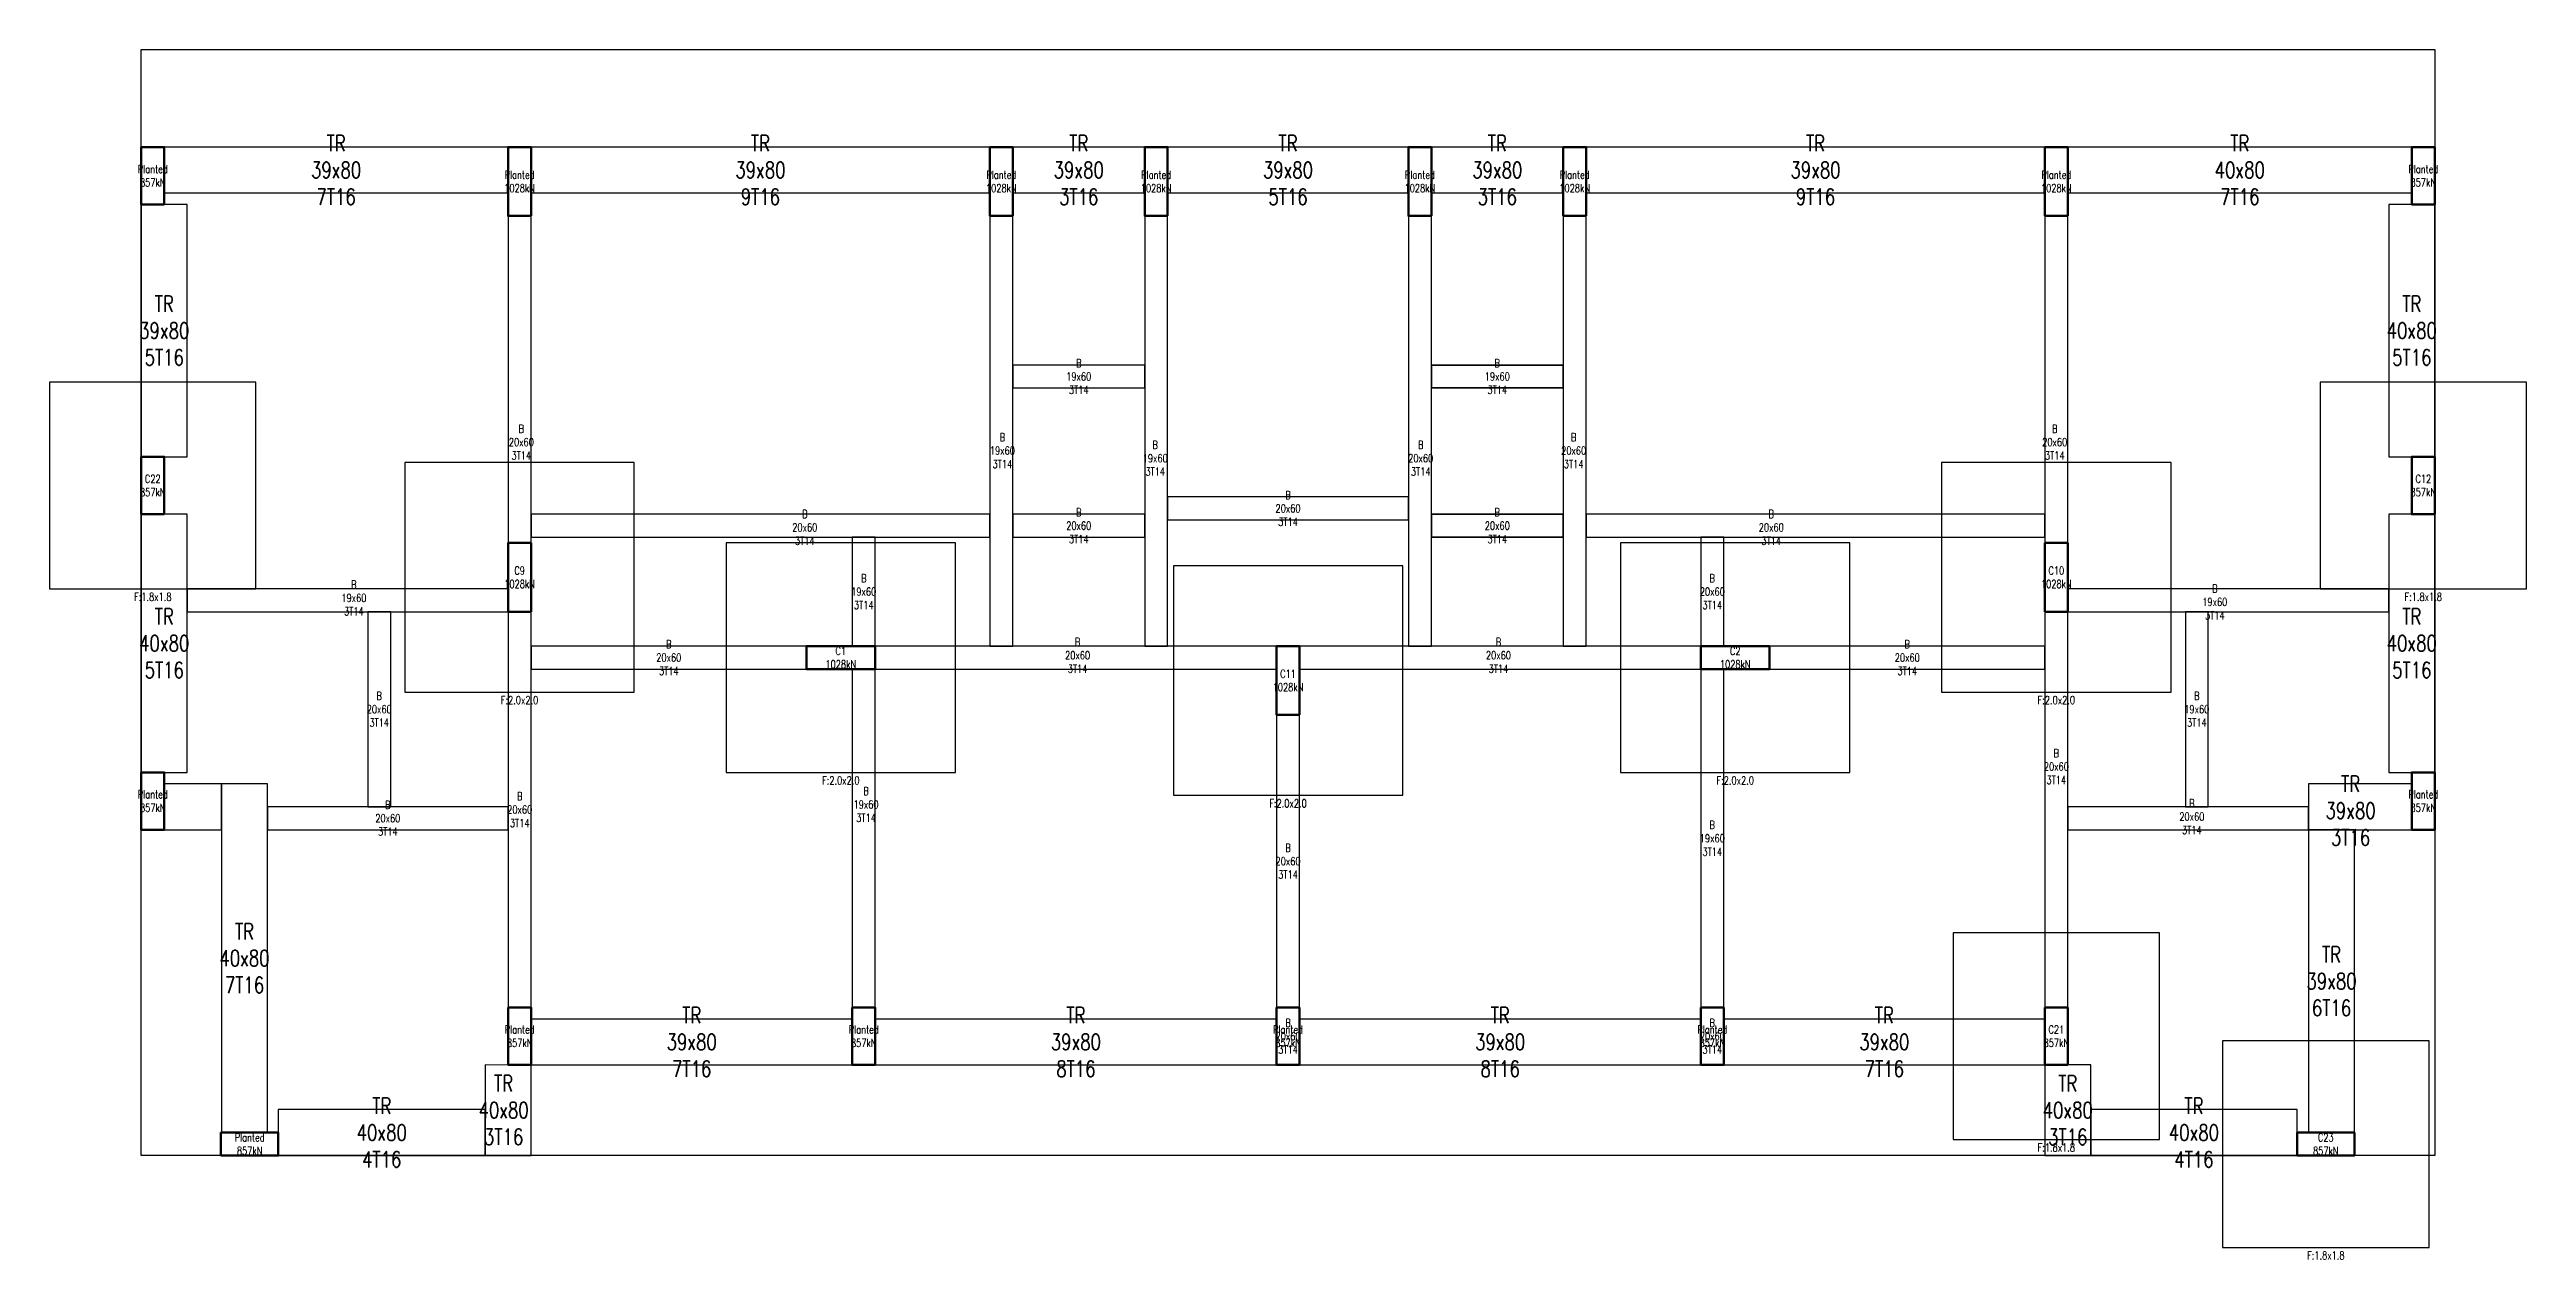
# Model space of a CAD drawing. Header units: metres. Extents: x 4410.7 to 4432.3, y 731.4 to 741.9.
import ezdxf

# ---------------------------------------------------------------- set-up
doc = ezdxf.new("R2010")
doc.units = ezdxf.units.M
doc.header["$LTSCALE"] = 0.5
for name, color, linetype in [('S-BEAM-MAIN', 2, 'Continuous'), ('S-DESIGN-BEAM', 7, 'Continuous'), ('S-DESIGN-COL', 7, 'Continuous'), ('S-DESIGN-FND', 7, 'Continuous'), ('S-DESIGN-TXT', 7, 'Continuous'), ('S-SLAB-OUT', 7, 'Continuous'), ('stairs', 7, 'Continuous')]:
    doc.layers.add(name, color=color, linetype=linetype)
doc.styles.get("Standard").update_dxf_attribs({"font": 'romans.shx', "width": 0.75})

msp = doc.modelspace()

# ---------------------------------------------------------------- linework, layer by layer
at = {"layer": 'S-BEAM-MAIN', "linetype": 'Continuous', "transparency": 33554687}
msp.add_lwpolyline([(4412.225, 735.549), (4411.925, 735.549), (4411.725, 735.549), (4411.725, 735.149), (4412.225, 735.149)], close=True, dxfattribs=at)
at = {"layer": 'S-DESIGN-BEAM', "color": 6, "linetype": 'Continuous', "transparency": 33554687}
for points in [[(4414.724, 741.099), (4411.725, 741.099), (4411.725, 740.699), (4414.724, 740.699)], [(4418.925, 741.099), (4414.924, 741.099), (4414.924, 740.699), (4418.925, 740.699)], [(4420.275, 741.099), (4419.125, 741.099), (4419.125, 740.699), (4420.275, 740.699)], [(4422.575, 741.099), (4420.475, 741.099), (4420.475, 740.699), (4422.575, 740.699)], [(4423.925, 741.099), (4422.775, 741.099), (4422.775, 740.699), (4423.925, 740.699)], [(4428.125, 741.099), (4424.125, 741.099), (4424.125, 740.699), (4428.125, 740.699)], [(4431.325, 741.099), (4428.325, 741.099), (4428.325, 740.699), (4431.325, 740.699)], [(4411.925, 740.599), (4411.525, 740.599), (4411.525, 738.399), (4411.925, 738.399)], [(4431.525, 740.599), (4431.125, 740.599), (4431.125, 738.399), (4431.525, 738.399)], [(4411.925, 737.899), (4411.525, 737.899), (4411.525, 735.649), (4411.925, 735.649)], [(4431.525, 737.899), (4431.125, 737.899), (4431.125, 735.649), (4431.525, 735.649)], [(4412.625, 735.549), (4412.225, 735.549), (4412.225, 732.509), (4412.625, 732.509)], [(4431.325, 735.549), (4430.425, 735.549), (4430.425, 735.349), (4430.425, 735.149), (4430.825, 735.149), (4431.325, 735.149)], [(4430.825, 735.149), (4430.425, 735.149), (4430.425, 732.509), (4430.825, 732.509)], [(4417.725, 733.499), (4414.925, 733.499), (4414.925, 733.099), (4417.725, 733.099)], [(4421.425, 733.499), (4417.925, 733.499), (4417.925, 733.099), (4421.425, 733.099)], [(4425.125, 733.499), (4421.625, 733.499), (4421.625, 733.099), (4425.125, 733.099)], [(4428.125, 733.499), (4425.325, 733.499), (4425.325, 733.099), (4428.125, 733.099)], [(4414.925, 733.098), (4414.525, 733.1), (4414.525, 732.709), (4414.525, 732.309), (4414.925, 732.309)], [(4428.525, 733.099), (4428.125, 733.099), (4428.125, 732.309), (4428.525, 732.309)], [(4414.525, 732.709), (4412.72, 732.709), (4412.72, 732.309), (4414.525, 732.309)], [(4430.325, 732.709), (4428.525, 732.709), (4428.525, 732.309), (4430.325, 732.309)]]:
    msp.add_lwpolyline(points, close=True, dxfattribs=at)
at = {"layer": 'S-DESIGN-BEAM', "color": 3, "linetype": 'Continuous', "transparency": 33554687}
for points in [[(4414.925, 740.499), (4414.725, 740.499), (4414.725, 737.799), (4414.725, 737.649), (4414.925, 737.649), (4414.925, 737.699), (4414.925, 737.899)], [(4419.125, 738.999), (4419.125, 739.199), (4419.125, 740.499), (4418.925, 740.499), (4418.925, 739.099), (4418.925, 737.899), (4418.925, 737.699), (4418.925, 736.749), (4419.125, 736.749), (4419.125, 737.699), (4419.125, 737.899)], [(4420.475, 739.099), (4420.475, 740.499), (4420.275, 740.499), (4420.275, 739.199), (4420.275, 738.999), (4420.275, 737.949), (4420.275, 737.899), (4420.275, 737.699), (4420.275, 736.749), (4420.475, 736.749), (4420.475, 737.799), (4420.475, 737.849), (4420.475, 738.049)], [(4422.775, 740.499), (4422.575, 740.499), (4422.575, 739.099), (4422.575, 738.049), (4422.575, 737.849), (4422.575, 737.799), (4422.575, 736.749), (4422.775, 736.749), (4422.775, 737.699), (4422.775, 737.899), (4422.775, 737.949), (4422.775, 738.999), (4422.775, 739.199)], [(4424.125, 740.499), (4423.925, 740.499), (4423.925, 739.199), (4423.925, 738.999), (4423.925, 737.899), (4423.925, 737.699), (4423.925, 736.749), (4424.125, 736.749), (4424.125, 737.699), (4424.125, 737.899), (4424.125, 739.099)], [(4428.325, 740.499), (4428.125, 740.499), (4428.125, 737.899), (4428.125, 737.699), (4428.125, 737.649), (4428.325, 737.649), (4428.325, 737.799)], [(4420.275, 739.199), (4419.125, 739.199), (4419.125, 738.999), (4420.275, 738.999)], [(4423.925, 739.199), (4422.775, 739.199), (4422.775, 738.999), (4423.925, 738.999)], [(4422.775, 738.999), (4422.775, 739.199), (4423.925, 739.199), (4423.925, 738.999)], [(4418.925, 737.899), (4417.825, 737.899), (4414.925, 737.899), (4414.925, 737.699), (4417.725, 737.699), (4417.925, 737.699), (4418.925, 737.699)], [(4420.275, 737.899), (4419.125, 737.899), (4419.125, 737.699), (4420.275, 737.699)], [(4420.275, 737.899), (4419.125, 737.899), (4419.125, 737.699), (4420.275, 737.699)], [(4422.575, 738.049), (4420.475, 738.049), (4420.475, 737.849), (4422.575, 737.849)], [(4423.925, 737.899), (4422.775, 737.899), (4422.775, 737.699), (4423.925, 737.699)], [(4422.775, 737.699), (4422.775, 737.899), (4423.925, 737.899), (4423.925, 737.699)], [(4428.125, 737.899), (4425.225, 737.899), (4424.125, 737.899), (4424.125, 737.699), (4425.125, 737.699), (4425.325, 737.699), (4428.125, 737.699)], [(4417.925, 737.699), (4417.725, 737.699), (4417.725, 736.749), (4417.925, 736.749)], [(4425.325, 737.699), (4425.125, 737.699), (4425.125, 736.749), (4425.325, 736.749)], [(4414.724, 737.249), (4413.6, 737.249), (4411.925, 737.249), (4411.925, 737.049), (4414.724, 737.049)], [(4431.125, 737.249), (4429.45, 737.249), (4428.325, 737.249), (4428.325, 737.049), (4429.35, 737.049), (4429.55, 737.049), (4431.125, 737.049)], [(4413.7, 737.049), (4413.5, 737.049), (4413.5, 735.349), (4413.7, 735.349)], [(4414.925, 737.049), (4414.725, 737.049), (4414.725, 733.599), (4414.925, 733.599)], [(4428.325, 735.149), (4428.325, 735.349), (4428.325, 736.649), (4428.325, 737.049), (4428.125, 737.049), (4428.125, 736.749), (4428.125, 736.549), (4428.125, 735.249), (4428.125, 733.599), (4428.325, 733.599)], [(4429.55, 737.049), (4429.35, 737.049), (4429.35, 735.349), (4429.55, 735.349)], [(4417.325, 736.749), (4414.925, 736.749), (4414.925, 736.549), (4417.325, 736.549)], [(4421.425, 736.749), (4420.475, 736.749), (4420.275, 736.749), (4419.125, 736.749), (4418.925, 736.749), (4417.925, 736.749), (4417.925, 736.549), (4419.025, 736.549), (4420.375, 736.549), (4421.425, 736.549)], [(4425.125, 736.749), (4424.125, 736.749), (4423.925, 736.749), (4422.775, 736.749), (4422.575, 736.749), (4421.625, 736.749), (4421.625, 736.549), (4422.675, 736.549), (4424.025, 736.549), (4425.125, 736.549)], [(4428.125, 736.749), (4425.725, 736.749), (4425.725, 736.549), (4428.125, 736.549)], [(4417.925, 736.549), (4417.925, 736.549), (4417.725, 736.549), (4417.725, 733.599), (4417.925, 733.599)], [(4425.325, 736.549), (4425.125, 736.549), (4425.125, 733.599), (4425.325, 733.599)], [(4421.625, 736.149), (4421.425, 736.149), (4421.425, 733.599), (4421.625, 733.599)], [(4414.725, 735.349), (4412.625, 735.349), (4412.625, 735.149), (4414.725, 735.149)], [(4430.425, 735.349), (4429.55, 735.349), (4429.35, 735.349), (4428.325, 735.349), (4428.325, 735.149), (4429.45, 735.149), (4430.425, 735.149)], [(4421.425, 733.599), (4421.625, 733.599), (4421.625, 733.099), (4421.425, 733.099)], [(4425.125, 733.599), (4425.325, 733.599), (4425.325, 733.099), (4425.125, 733.099)]]:
    msp.add_lwpolyline(points, close=True, dxfattribs=at)
at = {"layer": 'S-DESIGN-COL', "color": 4, "lineweight": 50, "transparency": 33554687}
for points in [[(4411.725, 740.599), (4411.525, 740.599), (4411.525, 741.099), (4411.725, 741.099)], [(4414.924, 740.499), (4414.724, 740.499), (4414.724, 741.099), (4414.924, 741.099)], [(4419.125, 740.499), (4418.925, 740.499), (4418.925, 741.099), (4419.125, 741.099)], [(4420.475, 740.499), (4420.275, 740.499), (4420.275, 741.099), (4420.475, 741.099)], [(4422.775, 740.499), (4422.575, 740.499), (4422.575, 741.099), (4422.775, 741.099)], [(4424.125, 740.499), (4423.925, 740.499), (4423.925, 741.099), (4424.125, 741.099)], [(4428.325, 740.499), (4428.125, 740.499), (4428.125, 741.099), (4428.325, 741.099)], [(4431.525, 740.599), (4431.325, 740.599), (4431.325, 741.099), (4431.525, 741.099)], [(4411.725, 737.899), (4411.525, 737.899), (4411.525, 738.399), (4411.725, 738.399)], [(4431.525, 737.899), (4431.325, 737.899), (4431.325, 738.399), (4431.525, 738.399)], [(4414.924, 737.049), (4414.724, 737.049), (4414.724, 737.649), (4414.924, 737.649)], [(4428.325, 737.049), (4428.125, 737.049), (4428.125, 737.649), (4428.325, 737.649)], [(4417.925, 736.749), (4417.925, 736.549), (4417.325, 736.549), (4417.325, 736.749)], [(4421.625, 736.149), (4421.425, 736.149), (4421.425, 736.749), (4421.625, 736.749)], [(4425.725, 736.749), (4425.725, 736.549), (4425.125, 736.549), (4425.125, 736.749)], [(4411.725, 735.149), (4411.525, 735.149), (4411.525, 735.649), (4411.725, 735.649)], [(4431.525, 735.149), (4431.325, 735.149), (4431.325, 735.649), (4431.525, 735.649)], [(4414.925, 733.099), (4414.725, 733.099), (4414.725, 733.599), (4414.925, 733.599)], [(4417.925, 733.099), (4417.725, 733.099), (4417.725, 733.599), (4417.925, 733.599)], [(4421.625, 733.099), (4421.425, 733.099), (4421.425, 733.599), (4421.625, 733.599)], [(4425.325, 733.099), (4425.125, 733.099), (4425.125, 733.599), (4425.325, 733.599)], [(4428.325, 733.099), (4428.125, 733.099), (4428.125, 733.599), (4428.325, 733.599)], [(4412.22, 732.309), (4412.22, 732.509), (4412.72, 732.509), (4412.72, 732.309)], [(4430.325, 732.309), (4430.325, 732.509), (4430.825, 732.509), (4430.825, 732.309)]]:
    msp.add_lwpolyline(points, close=True, dxfattribs=at)
at = {"layer": 'S-DESIGN-FND', "color": 2}
for points in [[(4410.725, 737.249), (4412.525, 737.249), (4412.525, 739.049), (4410.725, 739.049)], [(4430.525, 737.249), (4432.325, 737.249), (4432.325, 739.049), (4430.525, 739.049)], [(4413.824, 736.349), (4415.824, 736.349), (4415.824, 738.349), (4413.824, 738.349)], [(4427.225, 736.349), (4429.225, 736.349), (4429.225, 738.349), (4427.225, 738.349)], [(4416.625, 735.649), (4418.625, 735.649), (4418.625, 737.649), (4416.625, 737.649)], [(4424.425, 735.649), (4426.425, 735.649), (4426.425, 737.649), (4424.425, 737.649)], [(4420.525, 735.449), (4422.525, 735.449), (4422.525, 737.449), (4420.525, 737.449)], [(4427.325, 732.449), (4429.125, 732.449), (4429.125, 734.249), (4427.325, 734.249)], [(4429.675, 731.509), (4431.475, 731.509), (4431.475, 733.309), (4429.675, 733.309)]]:
    msp.add_lwpolyline(points, close=True, dxfattribs=at)
at = {"layer": 'S-SLAB-OUT'}
msp.add_lwpolyline([(4411.525, 741.949), (4411.525, 741.949), (4431.525, 741.949), (4431.525, 741.949), (4431.525, 732.309), (4431.525, 732.309), (4411.525, 732.309), (4411.525, 732.309)], close=True, dxfattribs=at)
at = {"layer": 'stairs', "color": 7, "linetype": 'Continuous', "transparency": 33554687}
msp.add_line((4420.475, 737.849), (4422.575, 737.849), dxfattribs=at)

# ---------------------------------------------------------------- texts
at = {"layer": 'S-DESIGN-TXT', "color": 7, "attachment_point": 5}
for s, insert, char_height in [('TR\\P39x80\\P7T16', (4413.224, 740.899), 0.14), ('TR\\P39x80\\P9T16', (4416.924, 740.899), 0.14), ('TR\\P39x80\\P3T16', (4419.7, 740.899), 0.14), ('TR\\P39x80\\P5T16', (4421.525, 740.899), 0.14), ('TR\\P39x80\\P3T16', (4423.35, 740.899), 0.14), ('TR\\P39x80\\P9T16', (4426.125, 740.899), 0.14), ('TR\\P40x80\\P7T16', (4429.825, 740.899), 0.14), ('TR\\P39x80\\P5T16', (4411.725, 739.499), 0.14), ('TR\\P40x80\\P5T16', (4431.325, 739.499), 0.14), ('B\\P19x60\\P3T14', (4419.7, 739.099), 0.07), ('B\\P19x60\\P3T14', (4423.35, 739.099), 0.07), ('B\\P19x60\\P3T14', (4423.35, 739.099), 0.07), ('B\\P20x60\\P3T14', (4414.839, 738.527), 0.07), ('B\\P19x60\\P3T14', (4419.034, 738.453), 0.07), ('B\\P19x60\\P3T14', (4420.367, 738.387), 0.07), ('B\\P20x60\\P3T14', (4422.682, 738.387), 0.07), ('B\\P20x60\\P3T14', (4424.016, 738.453), 0.07), ('B\\P20x60\\P3T14', (4428.211, 738.527), 0.07), ('B\\P20x60\\P3T14', (4421.525, 737.949), 0.07), ('B\\P20x60\\P3T14', (4417.311, 737.784), 0.07), ('B\\P20x60\\P3T14', (4419.7, 737.799), 0.07), ('B\\P20x60\\P3T14', (4419.7, 737.799), 0.07), ('B\\P20x60\\P3T14', (4423.35, 737.799), 0.07), ('B\\P20x60\\P3T14', (4423.35, 737.799), 0.07), ('B\\P20x60\\P3T14', (4425.739, 737.784), 0.07), ('F:1.8x1.8', (4411.625, 737.179), 0.07), ('B\\P19x60\\P3T14', (4413.379, 737.169), 0.07), ('B\\P19x60\\P3T14', (4417.825, 737.224), 0.07), ('B\\P20x60\\P3T14', (4425.225, 737.224), 0.07), ('B\\P19x60\\P3T14', (4429.607, 737.134), 0.07), ('F:1.8x1.8', (4431.425, 737.179), 0.07), ('TR\\P40x80\\P5T16', (4411.725, 736.774), 0.14), ('TR\\P40x80\\P5T16', (4431.325, 736.774), 0.14), ('B\\P20x60\\P3T14', (4416.125, 736.649), 0.07), ('B\\P20x60\\P3T14', (4419.69, 736.669), 0.07), ('B\\P20x60\\P3T14', (4423.36, 736.669), 0.07), ('B\\P20x60\\P3T14', (4426.925, 736.649), 0.07), ('B\\P20x60\\P3T14', (4413.6, 736.199), 0.07), ('B\\P19x60\\P3T14', (4429.45, 736.199), 0.07), ('F:2.0x2.0', (4414.824, 736.279), 0.07), ('F:2.0x2.0', (4428.225, 736.279), 0.07), ('B\\P20x60\\P3T14', (4428.225, 735.699), 0.07), ('F:2.0x2.0', (4417.625, 735.579), 0.07), ('B\\P19x60\\P3T14', (4417.845, 735.369), 0.07), ('F:2.0x2.0', (4425.425, 735.579), 0.07), ('TR\\P39x80\\P3T16', (4430.791, 735.315), 0.14), ('B\\P20x60\\P3T14', (4413.675, 735.249), 0.07), ('B\\P20x60\\P3T14', (4414.825, 735.324), 0.07), ('F:2.0x2.0', (4421.525, 735.379), 0.07), ('B\\P20x60\\P3T14', (4429.407, 735.263), 0.07), ('B\\P19x60\\P3T14', (4425.225, 735.074), 0.07), ('B\\P20x60\\P3T14', (4421.525, 734.874), 0.07), ('TR\\P40x80\\P7T16', (4412.425, 734.029), 0.14), ('TR\\P39x80\\P6T16', (4430.625, 733.829), 0.14), ('TR\\P39x80\\P7T16', (4416.325, 733.299), 0.14), ('TR\\P39x80\\P8T16', (4419.675, 733.299), 0.14), ('TR\\P39x80\\P8T16', (4423.375, 733.299), 0.14), ('TR\\P39x80\\P7T16', (4426.725, 733.299), 0.14), ('B\\P20x60\\P3T14', (4421.525, 733.349), 0.07), ('B\\P20x60\\P3T14', (4425.225, 733.349), 0.07), ('TR\\P40x80\\P3T16', (4414.685, 732.705), 0.14), ('TR\\P40x80\\P3T16', (4428.325, 732.704), 0.14), ('TR\\P40x80\\P4T16', (4413.622, 732.509), 0.14), ('TR\\P40x80\\P4T16', (4429.425, 732.509), 0.14), ('F:1.8x1.8', (4428.225, 732.379), 0.07), ('F:1.8x1.8', (4430.575, 731.439), 0.07)]:
    msp.add_mtext(s, dxfattribs=dict(at, insert=insert, char_height=char_height))
at = {"layer": 'S-DESIGN-TXT', "color": 1, "char_height": 0.07, "attachment_point": 5}
for s, insert in [('Planted\\P857kN', (4411.625, 740.849)), ('Planted\\P1028kN', (4414.824, 740.799)), ('Planted\\P1028kN', (4419.025, 740.799)), ('Planted\\P1028kN', (4420.375, 740.799)), ('Planted\\P1028kN', (4422.675, 740.799)), ('Planted\\P1028kN', (4424.025, 740.799)), ('Planted\\P1028kN', (4428.225, 740.799)), ('Planted\\P857kN', (4431.425, 740.849)), ('C22\\P857kN', (4411.625, 738.149)), ('C12\\P857kN', (4431.425, 738.149)), ('C9\\P1028kN', (4414.824, 737.349)), ('C10\\P1028kN', (4428.225, 737.349)), ('C1\\P1028kN', (4417.625, 736.649)), ('C2\\P1028kN', (4425.425, 736.649)), ('C11\\P1028kN', (4421.525, 736.449)), ('Planted\\P857kN', (4411.625, 735.399)), ('Planted\\P857kN', (4431.425, 735.399)), ('Planted\\P857kN', (4414.825, 733.349)), ('Planted\\P857kN', (4417.825, 733.349)), ('Planted\\P857kN', (4421.525, 733.349)), ('Planted\\P857kN', (4425.225, 733.349)), ('C21\\P857kN', (4428.225, 733.349)), ('Planted\\P857kN', (4412.47, 732.409)), ('C23\\P857kN', (4430.575, 732.409))]:
    msp.add_mtext(s, dxfattribs=dict(at, insert=insert))

doc.saveas('drawing.dxf')
